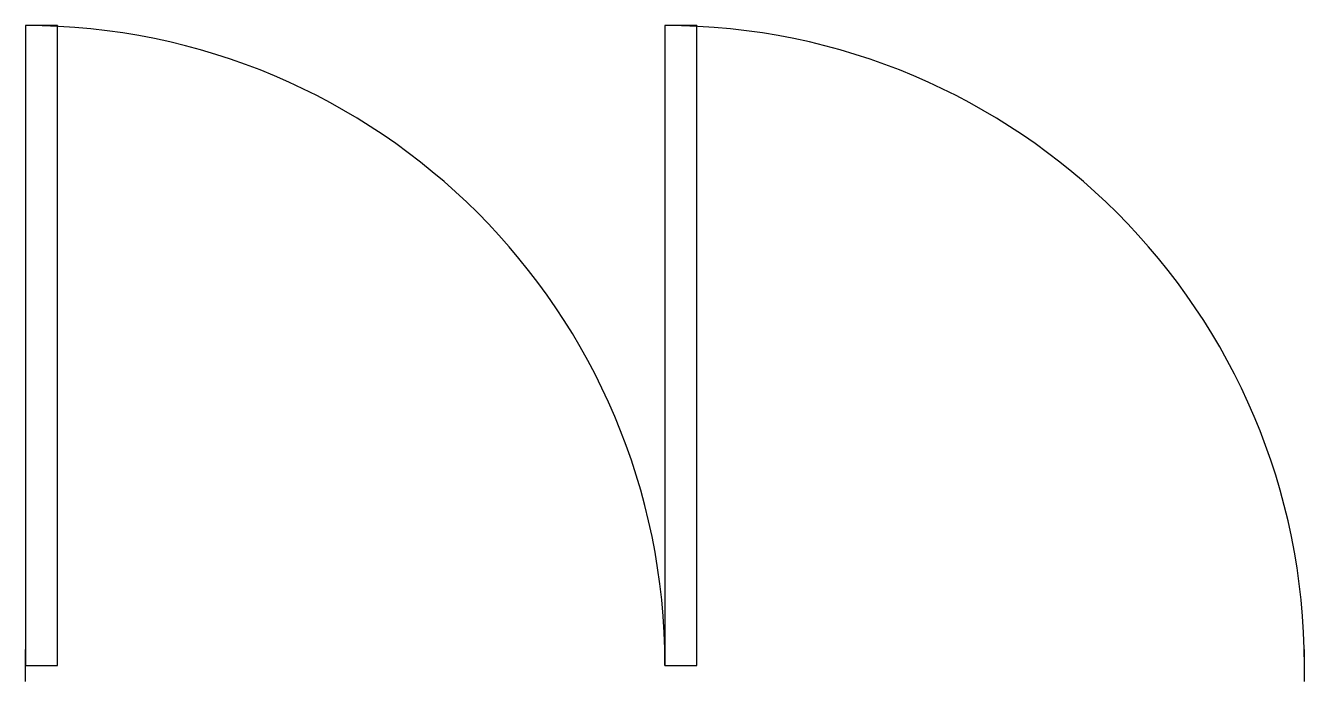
# Model space of a CAD drawing. Header units: metres. Extents: x 0 to 1.6, y -0.02 to 0.8.
import ezdxf

# ---------------------------------------------------------------- set-up
doc = ezdxf.new("R2010")
doc.units = ezdxf.units.M

msp = doc.modelspace()

# ---------------------------------------------------------------- linework, layer by layer
for p, q in [((0, -0.02), (0, 0.02)), ((1.6, -0.02), (1.6, 0.02))]:
    msp.add_line(p, q)
for points in [[(0, 0), (0.04, 0), (0.04, 0.8), (0, 0.8)], [(0.8, 0), (0.84, 0), (0.84, 0.8), (0.8, 0.8)]]:
    msp.add_lwpolyline(points, close=True)
for centre in [(0, 0), (0.8, 0)]:
    msp.add_arc(centre, 0.8, 0, 90)

doc.saveas('drawing.dxf')
